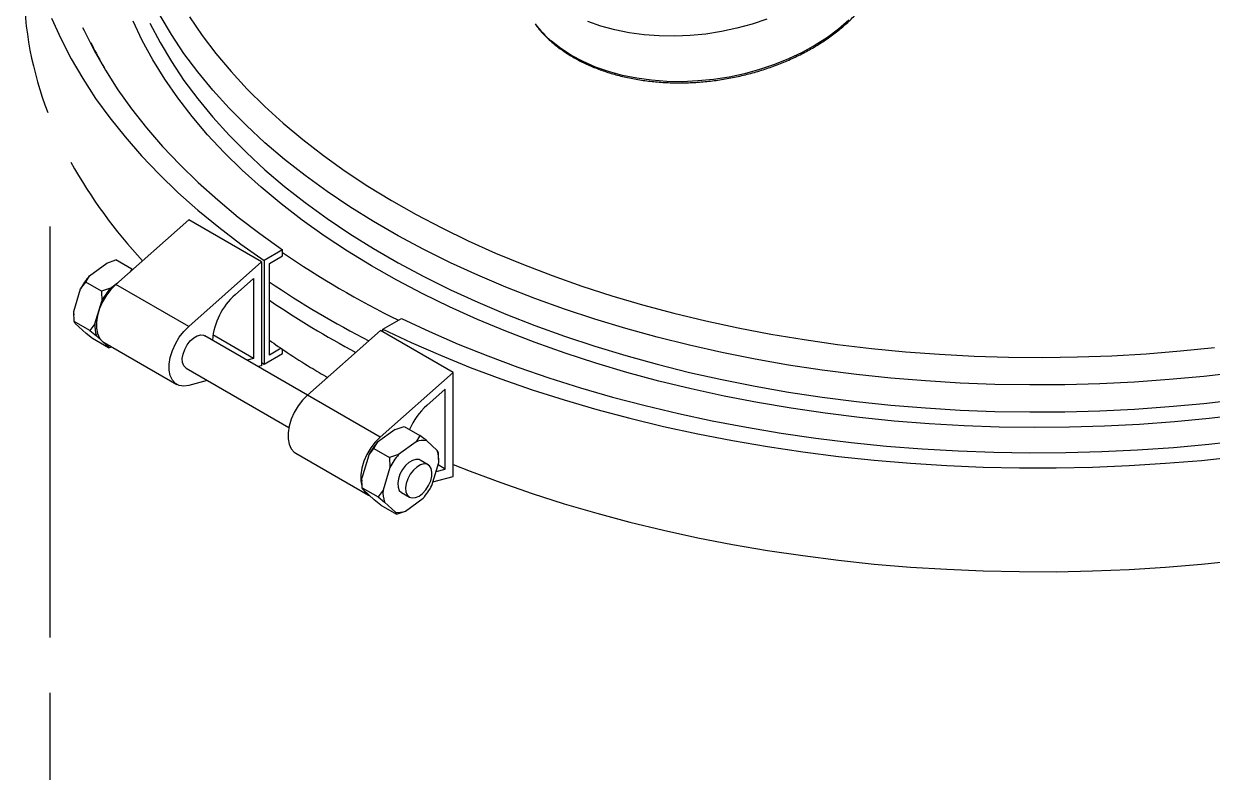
# Model space of a CAD drawing. Header units: millimetres. Extents: x 0 to 6631, y 0 to 4689.
# Drawn here: x 4326 to 4643.9, y 1854.8 to 2054.9 of the extents above; entities that cross this region are included whole.
import ezdxf

# ---------------------------------------------------------------- set-up
doc = ezdxf.new("R2010")
doc.units = ezdxf.units.MM
doc.header["$LTSCALE"] = 13
doc.layers.add('几何体', color=7, linetype='Continuous')

msp = doc.modelspace()

# ---------------------------------------------------------------- linework, layer by layer
at = {"layer": '几何体'}
for p, q in [((4333, 2000.75), (4333, 1890.81)), ((4370.16, 2002.5), (4350.66, 1985.25)), ((4389.61, 1991.27), (4370.16, 2002.5)), ((4395.23, 1994.52), (4390.27, 1991.66)), ((4395.23, 1992.89), (4395.23, 1994.52)), ((4343.55, 1987.52), (4348.25, 1990.95)), ((4348.25, 1990.95), (4350.65, 1991.78)), ((4354.89, 1989.34), (4350.65, 1991.78)), ((4370.11, 1974.03), (4389.61, 1991.27)), ((4389.61, 1991.27), (4389.61, 1963.51)), ((4390.27, 1991.66), (4390.27, 1963.89)), ((4391.69, 1990.84), (4395.23, 1992.89)), ((4391.69, 1966.35), (4391.69, 1990.84)), ((4342.56, 1985.87), (4343.55, 1987.52)), ((4354.89, 1989.34), (4354.46, 1988.61)), ((4355.1, 1989.18), (4354.89, 1989.34)), ((4339.39, 1977.97), (4341.2, 1984.08)), ((4341.2, 1984.08), (4342.56, 1985.87)), ((4346.8, 1983.42), (4342.56, 1985.87)), ((4349.2, 1984.25), (4346.8, 1983.42)), ((4349.2, 1984.25), (4351.1, 1985.64)), ((4370.11, 1974.03), (4350.66, 1985.25)), ((4382.54, 1982.49), (4387.48, 1986.86)), ((4387.48, 1986.86), (4387.48, 1965.47)), ((4345.04, 1974.71), (4346.85, 1980.81)), ((4346.8, 1983.42), (4346.85, 1980.81)), ((4339.44, 1975.36), (4339.39, 1977.97)), ((4339.37, 1977.37), (4339.37, 1977.15)), ((4343.68, 1972.91), (4339.44, 1975.36)), ((4339.78, 1974.8), (4339.44, 1975.36)), ((4342.66, 1972.13), (4339.78, 1974.8)), ((4345.04, 1974.71), (4343.68, 1972.91)), ((4422.09, 1973.29), (4427.05, 1976.15)), ((4344.42, 1970.76), (4342.66, 1972.13)), ((4343.68, 1972.91), (4345.43, 1971.54)), ((4348.32, 1968.86), (4345.43, 1971.54)), ((4401.92, 1955.65), (4374.43, 1971.52)), ((4387.48, 1965.47), (4376.6, 1971.76)), ((4421.43, 1972.9), (4401.93, 1955.66)), ((4440.87, 1961.68), (4421.43, 1972.9)), ((4422.09, 1972.52), (4422.09, 1973.29)), ((4348.66, 1968.31), (4344.42, 1970.76)), ((4347.48, 1969.75), (4366.93, 1958.53)), ((4348.32, 1968.86), (4348.66, 1968.31)), ((4348.66, 1968.31), (4349.49, 1968.59)), ((4394.84, 1968.17), (4391.69, 1966.35)), ((4387.48, 1965.47), (4385.72, 1965)), ((4390.27, 1963.89), (4395.23, 1966.76)), ((4395.23, 1966.76), (4395.23, 1967.9)), ((4369.43, 1962.86), (4396.92, 1946.99)), ((4389.61, 1963.51), (4388.71, 1963.27)), ((4389.61, 1964.34), (4390.27, 1963.89)), ((4440.87, 1961.68), (4421.38, 1944.43)), ((4440.87, 1933.92), (4440.87, 1961.68)), ((4375.09, 1959.59), (4370.11, 1958.25)), ((4421.38, 1944.43), (4401.93, 1955.66)), ((4438.75, 1957.27), (4433.81, 1952.9)), ((4438.75, 1935.88), (4438.75, 1957.27)), ((4425.32, 1946.46), (4420.62, 1943.03)), ((4425.32, 1946.46), (4427.73, 1947.29)), ((4427.73, 1947.29), (4431.97, 1944.84)), ((4419.63, 1941.38), (4420.62, 1943.03)), ((4430.98, 1943.19), (4426.28, 1939.76)), ((4431.97, 1944.84), (4430.98, 1943.19)), ((4433.72, 1943.47), (4431.97, 1944.84)), ((4436.61, 1940.8), (4433.72, 1943.47)), ((4398.75, 1940.16), (4418.19, 1928.93)), ((4418.27, 1939.58), (4416.46, 1933.48)), ((4418.27, 1939.58), (4419.63, 1941.38)), ((4419.63, 1941.38), (4423.87, 1938.93)), ((4426.28, 1939.76), (4423.87, 1938.93)), ((4436.94, 1940.24), (4436.61, 1940.8)), ((4436.98, 1938.41), (4436.94, 1940.24)), ((4423.93, 1936.32), (4422.12, 1930.21)), ((4423.87, 1938.93), (4423.93, 1936.32)), ((4434.18, 1937.02), (4432.06, 1938.25)), ((4435.19, 1931.52), (4437, 1937.63)), ((4438.75, 1935.88), (4436.81, 1937)), ((4437.02, 1938.22), (4437.02, 1938.45)), ((4416.51, 1930.86), (4416.46, 1933.48)), ((4435.46, 1932.46), (4440.87, 1933.92)), ((4436.28, 1935.21), (4438.75, 1935.88)), ((4416.44, 1932.88), (4416.44, 1932.66)), ((4416.51, 1930.86), (4420.76, 1928.42)), ((4416.85, 1930.31), (4416.51, 1930.86)), ((4416.85, 1930.31), (4419.74, 1927.64)), ((4422.12, 1930.21), (4420.76, 1928.42)), ((4421.49, 1926.26), (4419.74, 1927.64)), ((4420.76, 1928.42), (4422.51, 1927.04)), ((4422.51, 1927.04), (4425.4, 1924.37)), ((4427.06, 1929.59), (4429.18, 1928.36)), ((4428.14, 1924.64), (4432.84, 1928.08)), ((4421.49, 1926.26), (4425.73, 1923.81)), ((4425.4, 1924.37), (4425.73, 1923.81)), ((4425.73, 1923.81), (4428.14, 1924.64)), ((4333, 1876.07), (4333, 1827.71))]:
    msp.add_line(p, q, dxfattribs=at)
at = {"layer": '几何体', "flags": 128}
for points in [[(4650.83, 1961.73), (4641.66, 1960.66), (4632.44, 1959.8), (4623.16, 1959.14), (4613.84, 1958.68), (4604.51, 1958.42), (4595.16, 1958.37), (4585.81, 1958.53), (4576.49, 1958.88), (4567.19, 1959.44), (4557.93, 1960.21), (4548.73, 1961.17), (4539.61, 1962.34), (4530.56, 1963.7), (4521.61, 1965.26), (4512.77, 1967.02), (4504.05, 1968.96), (4495.47, 1971.1), (4487.03, 1973.42), (4478.75, 1975.93), (4470.64, 1978.61), (4462.71, 1981.47), (4454.97, 1984.5), (4447.44, 1987.7), (4440.12, 1991.05), (4433.03, 1994.57), (4426.18, 1998.24), (4419.57, 2002.06), (4413.21, 2006.01), (4407.12, 2010.11), (4401.3, 2014.33), (4395.76, 2018.68), (4390.51, 2023.15), (4385.56, 2027.72), (4380.91, 2032.4), (4376.57, 2037.19), (4372.55, 2042.06), (4368.85, 2047.01), (4365.48, 2052.05), (4362.44, 2057.15)], [(4333.43, 2056.48), (4335.88, 2051.02), (4338.66, 2045.61), (4341.77, 2040.27), (4345.22, 2034.99), (4348.99, 2029.79), (4353.09, 2024.67), (4357.5, 2019.63), (4362.22, 2014.7), (4367.25, 2009.86), (4372.57, 2005.13), (4378.19, 2000.52), (4384.09, 1996.02), (4390.27, 1991.66)], [(4341.74, 2053.97), (4342.13, 2053.13), (4344.81, 2047.8), (4347.82, 2042.52), (4351.16, 2037.31), (4354.83, 2032.17), (4358.81, 2027.12), (4363.12, 2022.15), (4367.73, 2017.27), (4372.65, 2012.5), (4377.87, 2007.83), (4383.38, 2003.27), (4389.17, 1998.84), (4395.23, 1994.52)], [(4652.31, 1950.47), (4643.09, 1949.38), (4633.81, 1948.49), (4624.48, 1947.81), (4615.12, 1947.32), (4605.72, 1947.04), (4596.32, 1946.96), (4586.92, 1947.09), (4577.53, 1947.42), (4568.17, 1947.96), (4558.85, 1948.7), (4549.59, 1949.64), (4540.39, 1950.78), (4531.28, 1952.12), (4522.26, 1953.65), (4513.34, 1955.38), (4504.55, 1957.31), (4495.88, 1959.42), (4487.36, 1961.72), (4479, 1964.2), (4470.8, 1966.87), (4462.78, 1969.71), (4454.96, 1972.72), (4447.33, 1975.9), (4439.92, 1979.24), (4432.73, 1982.74), (4425.78, 1986.39), (4419.06, 1990.2), (4412.6, 1994.14), (4406.4, 1998.23), (4400.48, 2002.44), (4394.83, 2006.78), (4389.46, 2011.24), (4384.4, 2015.82), (4379.63, 2020.5), (4375.17, 2025.28), (4371.03, 2030.15), (4367.21, 2035.11), (4363.71, 2040.16), (4360.54, 2045.27), (4357.71, 2050.45), (4355.22, 2055.68)], [(4359.74, 2055.09), (4362.44, 2049.93), (4365.48, 2044.82), (4368.85, 2039.79), (4372.55, 2034.83), (4376.57, 2029.96), (4380.91, 2025.18), (4385.56, 2020.5), (4390.51, 2015.92), (4395.76, 2011.46), (4401.3, 2007.11), (4407.12, 2002.88), (4413.21, 1998.79), (4419.57, 1994.83), (4426.18, 1991.02), (4433.03, 1987.35), (4440.12, 1983.83), (4447.44, 1980.47), (4454.97, 1977.28), (4462.71, 1974.25), (4470.64, 1971.39), (4478.75, 1968.7), (4487.03, 1966.2), (4495.47, 1963.88), (4504.05, 1961.74), (4512.77, 1959.79), (4521.61, 1958.04), (4530.56, 1956.48), (4539.61, 1955.11), (4548.73, 1953.95), (4557.93, 1952.98), (4567.19, 1952.22), (4576.49, 1951.66), (4585.81, 1951.3), (4595.16, 1951.15), (4604.51, 1951.2), (4613.84, 1951.46), (4623.16, 1951.91), (4632.44, 1952.58), (4641.66, 1953.44), (4650.83, 1954.51)], [(4370.31, 2056.79), (4373.7, 2051.83), (4377.41, 2046.95), (4381.45, 2042.16), (4385.79, 2037.45), (4390.45, 2032.85), (4395.4, 2028.35), (4400.65, 2023.97), (4406.18, 2019.7), (4411.99, 2015.56), (4418.07, 2011.55), (4424.41, 2007.67), (4431, 2003.94), (4437.84, 2000.35), (4444.9, 1996.92), (4452.18, 1993.64), (4459.68, 1990.53), (4467.37, 1987.59), (4475.26, 1984.81), (4483.32, 1982.21), (4491.55, 1979.79), (4499.93, 1977.56), (4508.45, 1975.51), (4517.1, 1973.64), (4525.87, 1971.97), (4534.74, 1970.49), (4543.7, 1969.21), (4552.74, 1968.13), (4561.84, 1967.25), (4571, 1966.56), (4580.2, 1966.08), (4589.42, 1965.8), (4598.65, 1965.73), (4607.88, 1965.85), (4617.1, 1966.18), (4626.28, 1966.71), (4635.43, 1967.45), (4644.52, 1968.38)], [(4546.74, 2055.92), (4543.98, 2053.53), (4540.96, 2051.29), (4537.7, 2049.2), (4534.24, 2047.28), (4530.59, 2045.55), (4526.79, 2044.02), (4522.85, 2042.69), (4518.81, 2041.59), (4514.69, 2040.7), (4510.52, 2040.05), (4506.33, 2039.64), (4502.16, 2039.46), (4498.02, 2039.53), (4493.95, 2039.83), (4489.98, 2040.38), (4486.14, 2041.15), (4482.45, 2042.16), (4478.93, 2043.38), (4475.62, 2044.82), (4472.54, 2046.46), (4469.7, 2048.29), (4467.14, 2050.3)], [(4524.75, 2056.17), (4520.82, 2054.84), (4516.77, 2053.74), (4512.65, 2052.85), (4508.48, 2052.2), (4504.3, 2051.79), (4500.12, 2051.61), (4495.98, 2051.68), (4491.92, 2051.98), (4487.95, 2052.52), (4484.1, 2053.3), (4480.41, 2054.31), (4476.9, 2055.53)], [(4350.66, 1985.25), (4349.33, 1983.91), (4348.13, 1982.33), (4347.1, 1980.6), (4346.29, 1978.78), (4345.73, 1976.95), (4345.45, 1975.17), (4345.45, 1973.53), (4345.73, 1972.08), (4346.29, 1970.89), (4347.1, 1970.01), (4347.48, 1969.75)], [(4339.37, 1977.37), (4339.37, 1977.53), (4339.39, 1977.97)], [(4427.05, 1976.15), (4434.52, 1972.65), (4442.21, 1969.31), (4450.1, 1966.13), (4458.19, 1963.12), (4466.46, 1960.28), (4474.91, 1957.61), (4483.51, 1955.13), (4492.27, 1952.83), (4501.17, 1950.71), (4510.19, 1948.78), (4519.33, 1947.04), (4528.58, 1945.5), (4537.91, 1944.15), (4547.33, 1943), (4556.81, 1942.04), (4566.34, 1941.29), (4575.92, 1940.73), (4585.52, 1940.38), (4595.14, 1940.23), (4604.77, 1940.28), (4614.38, 1940.54), (4623.97, 1940.99), (4633.53, 1941.65), (4643.03, 1942.5), (4652.48, 1943.56)], [(4370.11, 1958.25), (4368.78, 1958.06), (4367.57, 1958.24), (4366.55, 1958.78), (4365.74, 1959.67), (4365.18, 1960.86), (4364.89, 1962.3), (4364.89, 1963.95), (4365.18, 1965.72), (4365.74, 1967.56), (4366.55, 1969.38), (4367.57, 1971.11), (4368.78, 1972.68), (4370.11, 1974.03)], [(4369.43, 1962.86), (4369.34, 1962.91), (4368.79, 1963.5), (4368.47, 1964.36), (4368.4, 1965.43), (4368.6, 1966.63), (4369.04, 1967.87), (4369.7, 1969.07), (4370.52, 1970.12), (4371.45, 1970.95), (4372.41, 1971.51), (4373.34, 1971.75), (4374.16, 1971.64), (4374.43, 1971.52)], [(4422.09, 1973.29), (4429.65, 1969.72), (4437.44, 1966.31), (4445.43, 1963.07), (4453.62, 1960), (4462, 1957.1), (4470.55, 1954.37), (4479.27, 1951.82), (4488.14, 1949.46), (4497.15, 1947.28), (4506.29, 1945.29), (4515.55, 1943.49), (4524.91, 1941.89), (4534.37, 1940.48), (4543.91, 1939.27), (4553.52, 1938.25), (4563.19, 1937.44), (4572.9, 1936.83), (4582.65, 1936.42), (4592.41, 1936.21), (4602.18, 1936.21), (4611.94, 1936.41), (4621.68, 1936.81), (4631.4, 1937.41), (4641.07, 1938.21), (4650.68, 1939.22)], [(4401.93, 1955.66), (4400.6, 1954.31), (4399.39, 1952.74), (4398.37, 1951.01), (4397.56, 1949.19), (4397, 1947.35), (4396.71, 1945.58), (4396.71, 1943.94), (4397, 1942.49), (4397.56, 1941.3), (4398.37, 1940.42), (4398.75, 1940.16)], [(4421.38, 1944.43), (4420.04, 1943.08), (4418.84, 1941.51), (4417.81, 1939.78), (4417, 1937.96), (4416.44, 1936.13), (4416.16, 1934.35), (4416.16, 1932.71), (4416.41, 1931.37)], [(4430.91, 1938.47), (4429.98, 1938.21), (4429.01, 1937.64), (4428.09, 1936.79), (4427.28, 1935.72), (4426.63, 1934.52), (4426.21, 1933.28), (4426.03, 1932.09), (4426.11, 1931.03), (4426.45, 1930.18), (4427.02, 1929.61), (4427.06, 1929.59)], [(4433.03, 1937.25), (4432.1, 1936.99), (4431.13, 1936.41), (4430.21, 1935.56), (4429.4, 1934.5), (4428.75, 1933.3), (4428.33, 1932.06), (4428.15, 1930.86), (4428.23, 1929.8), (4428.57, 1928.96), (4429.14, 1928.39), (4429.9, 1928.14), (4430.79, 1928.23), (4431.74, 1928.65), (4432.69, 1929.37), (4433.57, 1930.34), (4434.31, 1931.48), (4434.85, 1932.71), (4435.15, 1933.94), (4435.2, 1935.08), (4434.99, 1936.04), (4434.53, 1936.75), (4433.86, 1937.17), (4433.03, 1937.25)], [(4432.06, 1938.25), (4431.74, 1938.39), (4430.91, 1938.47)], [(4440.87, 1937.13), (4445.43, 1935.31), (4453.62, 1932.24), (4462, 1929.33), (4470.55, 1926.61), (4479.27, 1924.06), (4488.14, 1921.7), (4497.15, 1919.52), (4506.29, 1917.53), (4515.55, 1915.73), (4524.91, 1914.13), (4534.37, 1912.72), (4543.91, 1911.5), (4553.52, 1910.49), (4563.19, 1909.68), (4572.9, 1909.07), (4582.65, 1908.66), (4592.41, 1908.45), (4602.18, 1908.44), (4611.94, 1908.64), (4621.68, 1909.04), (4631.4, 1909.65), (4641.07, 1910.45), (4650.68, 1911.46)], [(4416.44, 1932.88), (4416.44, 1933.04), (4416.46, 1933.48)]]:
    msp.add_lwpolyline(points, dxfattribs=at)
at = {"layer": '几何体'}
for centre, radius, start, end in [((4420.73, 2065.55), 94.73, 180.2416, 201.2454), ((4486.25, 2072.69), 29.44, 217.0885, 229.5072), ((4447.32, 2100.73), 115.21, 206.1509, 212.8555), ((4457.05, 2083.89), 135.57, 209.099, 222.9293), ((4534.87, 2197.24), 246.76, 235.5372, 243.8805), ((4356.99, 1975.82), 17.82, 138.9652, 152.4013), ((4362.65, 1972.55), 17.82, 138.9652, 152.4013), ((4532.12, 2192.72), 249.96, 235.8167, 242.9189), ((4394.71, 1968.78), 18.33, 131.5928, 175.0895), ((4530.19, 2184.69), 246.28, 235.7808, 242.0751), ((4353.06, 1974.08), 8.05, 175.5632, 198.4557), ((4349.14, 1973.04), 4.25, 258.9223, 270.2834), ((4446.73, 1938.69), 19.21, 132.301, 156.144), ((4434.06, 1931.33), 17.82, 138.9652, 152.4013), ((4432.85, 1938.33), 5.21, 80.3972, 111.0456), ((4439.72, 1928.06), 17.82, 138.9652, 152.4013), ((4428.98, 1938.25), 8.05, 355.5632, 18.4557), ((4420.03, 1932.06), 3.62, 209.2324, 245.2411), ((4430.14, 1929.59), 8.05, 175.5632, 198.4557), ((4419.39, 1939.78), 17.82, 318.9652, 332.4013), ((4426.27, 1929.51), 5.21, 260.3972, 291.0456)]:
    msp.add_arc(centre, radius, start, end, dxfattribs=at)
for points, knots in [([(4467.29, 2050.01), (4467.71, 2049.66), (4468.91, 2048.65), (4471.1, 2047.11), (4473.9, 2045.43), (4476.92, 2043.94), (4480.14, 2042.63), (4483.52, 2041.53), (4487.07, 2040.62), (4490.74, 2039.92), (4494.52, 2039.43), (4498.38, 2039.16), (4502.3, 2039.11), (4506.25, 2039.27), (4510.22, 2039.65), (4514.17, 2040.24), (4518.08, 2041.04), (4521.93, 2042.04), (4525.69, 2043.25), (4529.33, 2044.64), (4532.85, 2046.22), (4536.21, 2047.97), (4539.39, 2049.88), (4542.37, 2051.94), (4545.14, 2054.14), (4547.68, 2056.47), (4549.96, 2058.9), (4551.98, 2061.44), (4553.73, 2064.05), (4555.16, 2066.72), (4556.08, 2068.78), (4556.43, 2069.94), (4556.5, 2070.19)], [0, 0, 0, 0, 0.0183871, 0.053032, 0.0877074, 0.1224137, 0.1571392, 0.1918748, 0.2266135, 0.2613507, 0.2960842, 0.3308135, 0.3655387, 0.4002604, 0.4349799, 0.4696984, 0.5044175, 0.5391385, 0.5738627, 0.6085917, 0.6433268, 0.6780691, 0.7128192, 0.7475771, 0.7823415, 0.81711, 0.8518763, 0.8866325, 0.921368, 0.9560694, 0.9907215, 1, 1, 1, 1]), ([(4462.9, 2054.72), (4463.2, 2054.32), (4464.06, 2053.15), (4465.55, 2051.58), (4466.79, 2050.46), (4467.29, 2050.01)], [0, 0, 0, 0, 0.239863, 0.697764, 1, 1, 1, 1]), ([(4391.69, 1970.33), (4393.27, 1969.23), (4396.85, 1966.75), (4402.05, 1963.44), (4405.75, 1961.27), (4407.26, 1960.38)], [0, 0, 0, 0, 0.3186878, 0.7207385, 1, 1, 1, 1])]:
    msp.add_open_spline(points, degree=3, knots=knots, dxfattribs=at)

doc.saveas('drawing.dxf')
